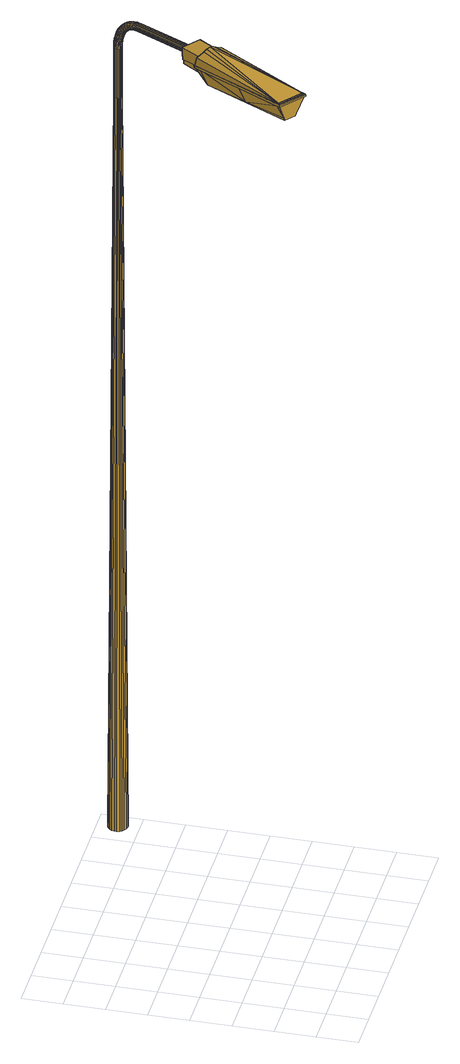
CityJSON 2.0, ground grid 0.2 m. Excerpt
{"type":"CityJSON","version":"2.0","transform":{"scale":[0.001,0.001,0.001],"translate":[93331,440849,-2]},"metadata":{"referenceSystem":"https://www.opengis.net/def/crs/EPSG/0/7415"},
"CityObjects":{
"cityfurniture1":{"type":"CityFurniture","attributes":{"Lichtpunttype":"Straatverlichting","Brondatum":"12-06-2019","Buurt_nummer":"62","Masttype":"MAST 6M LPH 6M ST VERJ D89 B1","Lamptype":"SON PRO E 50W E27","Buurtnaam":"Hillegersberg Noord","Nummer":"1","Geplaatst_op":"01-01-1998","Wijknummer":"6","Nivo":"0","Datum_laatste_mutatie":"07-06-2019","Straatnaam":"Plaszicht","Thema":"Lichtmasten","Beheerobject":"88528/OVL-001","Armatuurtype":"490 SGS 203 1X SON 50W <NB>","Objecthoogte":"6","Klasse":"Tertiaire weg","Wijknaam":"Hillegersberg-Schiebroek","class":"Paal","function":"Lichtmast"},"geometry":[{"type":"MultiSurface","lod":"2","boundaries":[[[0,1,2,3,4,5]],[[6,7,8,9,10,11]],[[12,13,14,15,16,17]],[[18,19,20,21,22,23]],[[16,15,14,24,25,26]],[[11,10,9,27,28,29]],[[30,31,20,19,18,32]],[[23,22,21,33,34,35]],[[36,37,38,39]],[[40,41,42,31,30,32]],[[43,44,45,46,47,48]],[[14,49,50,24]],[[51,52,53,54]],[[55,56,45,44,43,57]],[[20,58,59,21]],[[49,60,61,50]],[[62,48,52,51]],[[26,25,24,2,1,0]],[[63,64,65,8,7,6]],[[9,66,67,27]],[[68,69,56,55,57,70]],[[71,5,72,73]],[[74,75,76,66]],[[61,77,78,79]],[[77,80,81,78]],[[82,71,73,83]],[[46,84,36,85]],[[37,82,83,38]],[[48,47,46,85,86,52]],[[80,6,11,81]],[[8,74,66,9]],[[87,88,89,90]],[[50,61,79,91]],[[85,36,39,92]],[[93,94,95,96]],[[97,98,99,100]],[[60,101,77,61]],[[102,23,35,103]],[[75,87,90,76]],[[24,50,91,2]],[[96,95,104,105]],[[59,96,105,106]],[[107,16,26,108]],[[109,63,6,80]],[[21,59,106,33]],[[95,51,54,104]],[[110,111,112,113]],[[88,32,18,89]],[[81,11,29,114]],[[98,115,116,99]],[[2,91,117,3]],[[94,62,51,95]],[[79,78,118,119]],[[52,86,85,92,120,53]],[[76,90,111,110]],[[27,67,121,122]],[[67,110,113,121]],[[66,76,110,67]],[[111,102,103,112]],[[123,124,125,126]],[[127,128,71,82]],[[90,89,102,111]],[[91,79,119,117]],[[115,107,108,116]],[[129,130,131,132]],[[58,93,96,59]],[[133,134,135,136]],[[124,137,138,125]],[[139,17,16,107]],[[84,140,37,36]],[[140,127,82,37]],[[101,109,80,77]],[[141,142,40,143]],[[144,141,143,145]],[[146,147,148,149]],[[13,150,49,14]],[[151,152,142,141]],[[136,135,153,154]],[[78,81,114,118]],[[89,18,23,102]],[[128,0,5,71]],[[135,144,145,153]],[[155,156,157,158]],[[159,160,98,97]],[[161,151,141,144]],[[162,57,43,163]],[[164,165,94,93]],[[147,166,167,148]],[[168,169,170,171]],[[31,172,58,20]],[[145,143,88,87]],[[56,97,100,45]],[[150,173,60,49]],[[132,131,174,175]],[[154,153,75,74]],[[176,177,123,178]],[[171,170,165,164]],[[156,179,180,157]],[[163,43,48,62]],[[153,145,87,75]],[[169,181,162,170]],[[166,155,158,167]],[[181,70,57,162]],[[182,168,171,183]],[[45,100,84,46]],[[184,133,136,185]],[[173,186,101,60]],[[186,187,109,101]],[[188,139,107,115]],[[42,183,172,31]],[[170,162,163,165]],[[116,108,128,127]],[[108,26,0,128]],[[99,116,127,140]],[[165,163,62,94]],[[69,159,97,56]],[[160,188,115,98]],[[143,40,32,88]],[[172,164,93,58]],[[187,189,63,109]],[[65,154,74,8]],[[183,171,164,172]],[[100,99,140,84]],[[190,191,192,193]],[[194,195,196,197]],[[198,199,200,201]],[[177,202,124,123]],[[203,204,168,182]],[[205,206,207,208,209,210]],[[211,212,202,177]],[[213,214,215,216]],[[217,210,209,218]],[[219,220,221,222]],[[223,213,216,224]],[[225,190,193,226]],[[220,227,228,221]],[[227,229,230,228]],[[231,232,155,166]],[[206,223,224,207]],[[233,203,182,234]],[[235,236,237,238]],[[239,240,241,242]],[[202,243,137,124]],[[191,194,197,192]],[[195,244,245,196]],[[246,231,166,147]],[[175,174,70,181]],[[245,247,201,248,249,250]],[[179,251,252,253,254,180]],[[152,255,233,234,256,142]],[[257,239,242,258]],[[214,235,238,215]],[[259,198,201,247,245,244]],[[260,261,184,185,262,189]],[[263,226,264,265,266,267]],[[268,211,177,176]],[[269,246,147,146]],[[270,267,266,243]],[[212,270,243,202]],[[271,268,176,252]],[[272,273,233,255,152,274]],[[275,276,277,184,261,260]],[[278,175,181,169]],[[279,280,179,156]],[[234,182,183,42]],[[281,271,252,251,179,280]],[[282,283,130,129]],[[256,234,42,41,40,142]],[[284,282,129,285]],[[126,125,186,173]],[[137,275,260,138]],[[232,279,156,155]],[[204,278,169,168]],[[243,266,275,137]],[[286,287,288,289]],[[290,291,159,69]],[[265,264,277,276,275,266]],[[292,274,152,151]],[[293,294,13,12,17,295]],[[192,197,296,287]],[[297,292,151,161]],[[296,298,292,297]],[[277,289,133,184]],[[226,193,286,264]],[[287,296,297,288]],[[197,196,298,296]],[[196,245,250,298]],[[193,192,287,286]],[[298,250,274,292]],[[291,299,160,159]],[[264,286,289,277]],[[289,288,134,133]],[[149,148,291,290]],[[273,300,203,233]],[[125,138,187,186]],[[157,180,295,301]],[[302,301,139,188]],[[158,157,301,302]],[[167,158,302,299]],[[288,297,161,134]],[[262,185,65,64,63,189]],[[134,161,144,135]],[[138,260,189,187]],[[185,136,154,65]],[[299,302,188,160]],[[301,295,17,139]],[[148,167,299,291]],[[303,126,173,150]],[[304,285,305,306]],[[305,132,175,278]],[[249,248,273,272,274,250]],[[300,306,204,203]],[[200,307,304,308]],[[178,123,126,303]],[[201,200,308,248]],[[294,303,150,13]],[[252,176,178,253]],[[248,308,300,273]],[[254,253,294,293,295,180]],[[307,284,285,304]],[[285,129,132,305]],[[309,217,218,310]],[[253,178,303,294]],[[308,304,306,300]],[[306,305,278,204]],[[117,119,311,312]],[[29,28,27,122,313,314]],[[53,120,92,315,316,317]],[[314,313,122,318,319,320]],[[3,117,312,321]],[[258,242,270,212]],[[112,103,322,323]],[[54,53,317,324]],[[113,112,323,325]],[[104,54,324,326]],[[106,105,327,328]],[[242,241,267,270]],[[329,257,258,330]],[[5,4,3,321,331,72]],[[105,104,326,327]],[[35,34,33,332,333,334]],[[103,35,334,322]],[[33,106,328,332]],[[229,335,336,230]],[[337,225,226,263,267,241]],[[216,215,338,339]],[[340,341,231,246]],[[341,342,232,231]],[[39,38,343,344]],[[338,345,282,284]],[[342,346,279,232]],[[224,216,339,199]],[[38,83,347,343]],[[207,224,199,198]],[[222,221,340,348]],[[92,39,344,315]],[[83,73,349,347]],[[350,351,352,353,354,355]],[[336,355,354,346]],[[353,352,271,281,280,354]],[[346,354,280,279]],[[345,356,283,282]],[[215,238,345,338]],[[221,228,341,340]],[[238,237,356,345]],[[72,331,321,357,358,359]],[[352,360,268,271]],[[351,361,360,352]],[[362,309,310,363]],[[335,364,355,336]],[[360,330,211,268]],[[330,258,212,211]],[[228,230,342,341]],[[365,146,149,366,131,130]],[[208,207,198,259,244,209]],[[361,329,330,360]],[[367,368,369,370]],[[368,362,363,369]],[[230,336,346,342]],[[218,209,244,195]],[[371,219,222,372,237,236]],[[372,222,348,373,356,237]],[[374,375,239,257]],[[376,374,257,329]],[[240,377,370,225,337,241]],[[339,338,284,307]],[[363,310,194,191]],[[375,378,240,239]],[[379,376,329,361]],[[348,340,246,269]],[[366,149,290,380,174,131]],[[369,363,191,190]],[[310,218,195,194]],[[378,381,367,370,377,240]],[[380,290,69,68,70,174]],[[364,382,383,351,350,355]],[[383,379,361,351]],[[370,369,190,225]],[[199,339,307,200]],[[384,220,219,385]],[[385,219,371,236,386,387]],[[318,388,325,323,322,334,333,332,328,327,326,324,317,316,315,344,343,347,349,359,358,357,389,390,391,392,320,319]],[[311,393,391,390]],[[312,311,390,389]],[[386,236,235,394]],[[356,373,348,269,395,283]],[[393,396,392,391]],[[397,398,399,206,205,210]],[[400,397,210,217]],[[395,269,146,365,130,283]],[[401,229,227,402]],[[403,404,400,405]],[[404,400,217,309]],[[406,385,384,407]],[[376,379,408,409]],[[402,227,220,384]],[[410,411,214,213]],[[399,412,223,206]],[[412,410,213,223]],[[413,414,415,416]],[[394,235,214,411]],[[417,362,368,418]],[[419,418,417,420]],[[335,229,401,421]],[[404,309,362,417]],[[411,410,412,399,398,397,400,404,417,418,422,423,424,415,414,409,408,425,426,427,421,401,402,384,385,387,386,394]],[[364,335,421,427]],[[416,415,424,428]],[[424,378,375,415]],[[383,382,364,427,426,425]],[[422,367,381,378,424,423]],[[415,375,374,414]],[[374,376,409,414]],[[424,423,429,428]],[[430,429,423,422]],[[418,368,367,422]],[[379,383,425,408]],[[431,427,426,425,432,433]],[[434,399,412,435]],[[407,384,402,436]],[[432,425,408,437]],[[438,409,414,413]],[[420,417,404,403]],[[439,401,421,440]],[[440,421,427,431]],[[435,412,410,441]],[[442,411,394,443]],[[437,408,409,438]],[[441,410,411,442]],[[405,400,397,444]],[[406,445,446,386,387,385]],[[436,402,401,439]],[[443,394,386,446]],[[434,447,444,397,398,399]],[[430,422,418,419]],[[122,121,388,318]],[[121,113,325,388]],[[114,29,314,396]],[[73,72,359,349]],[[118,114,396,393]],[[321,312,389,357]],[[119,118,393,311]],[[396,314,320,392]],[[448,449,450,451]],[[452,453,454,455]],[[456,457,458]],[[459,460,461]],[[462,463,464]],[[465,466,467]],[[451,450,468,469]],[[470,452,455,471]],[[472,473,474,475]],[[476,470,477,478,479]],[[480,481,482,483]],[[484,458,485,472,473,486,487,488,489]],[[490,475,474,491,492,493,469,468,494,495,496]],[[485,472,475,490]],[[497,498,499,478,477,500]],[[476,501,502,503,488,487,486,473,472,485,456,453,452,470]],[[487,488,504,493,492]],[[466,459,505,506,507]],[[466,508,509]],[[459,462,449,448]],[[501,510,502]],[[465,511,512]],[[513,465,512,514,462,464,515]],[[516,517,497,498]],[[518,462,514]],[[453,456,519,454]],[[473,486,491,474]],[[459,448,451,505]],[[503,510,489]],[[489,520,521,510]],[[456,485,490,496,519]],[[470,471,500,477]],[[498,516,522,499]],[[448,459,466,467,449]],[[466,465,513,515,464,462,459]],[[482,473,486,483]],[[489,503,488]],[[523,466,508]],[[521,501,476]],[[466,509,459]],[[460,459,466]],[[452,457,453]],[[510,501,521]],[[502,501,524,525]],[[463,461,460,523,508,509]],[[510,503,502]],[[503,502,525,526]],[[466,465,508]],[[459,463,462]],[[527,452,470]],[[508,465,513]],[[528,458,457,527]],[[498,497,529,507,506,499]],[[460,466,523]],[[463,459,509]],[[457,452,527]],[[458,456,485]],[[512,514,518,487,486,473,472,511]],[[459,461,463]],[[471,455,454,519,496,495,529,497,517,497,500]],[[462,464,515,513,465,467,449]],[[486,487,492,491]],[[449,467,494,468,450]],[[528,520,489,484,458]],[[467,466,507,529,495,494]],[[488,503,526,504]],[[520,528,527,470,476,521]],[[463,509,508,513,515,464]],[[457,456,453]],[[451,469,493,504,526,525,524,479,478,499,522,499,506,505]],[[501,476,479,524]],[[530,531,532,533]],[[533,534,535,532]],[[536,537,538,533,532,539]],[[538,540,534,533]],[[541,542,543,544,540,538,537]],[[545,531,530,546]],[[547,548,549,536,539,550,551]],[[532,535,550,539]],[[541,549,548,542]],[[532,531,545,552,553,535]],[[537,536,549,541]],[[554,555,546,530,533,534]]]}]}
},
"vertices":[
[1269,1202,4538],[1270,1202,4541],[1270,1203,4543],[1257,1187,4551],[1257,1186,4548],[1257,1186,4546],[1277,1234,4549],[1276,1236,4549],[1273,1238,4550],[1260,1220,4561],[1262,1219,4560],[1264,1217,4560],[1302,1244,4505],[1304,1246,4507],[1293,1232,4521],[1293,1231,4519],[1291,1230,4517],[1302,1243,4503],[1242,1228,4547],[1241,1228,4545],[1240,1227,4543],[1227,1210,4551],[1228,1211,4553],[1228,1211,4555],[1282,1218,4533],[1281,1217,4531],[1281,1217,4529],[1246,1203,4569],[1248,1201,4569],[1249,1199,4568],[1253,1242,4535],[1252,1242,4533],[1254,1244,4537],[1214,1194,4556],[1214,1194,4558],[1215,1195,4561],[1243,1191,4533],[1247,1188,4535],[1235,1173,4539],[1231,1176,4537],[1265,1258,4525],[1265,1257,4523],[1263,1256,4521],[1258,1226,4517],[1259,1223,4517],[1261,1222,4516],[1250,1209,4525],[1249,1210,4526],[1246,1212,4526],[1295,1235,4525],[1284,1221,4537],[1231,1201,4535],[1235,1198,4533],[1223,1182,4537],[1219,1185,4539],[1270,1237,4506],[1271,1235,4505],[1267,1239,4506],[1239,1225,4538],[1227,1210,4546],[1295,1238,4529],[1284,1223,4541],[1243,1216,4528],[1289,1250,4536],[1288,1252,4536],[1286,1253,4536],[1256,1224,4560],[1241,1206,4568],[1279,1248,4493],[1281,1247,4493],[1277,1250,4493],[1254,1186,4541],[1244,1169,4551],[1241,1170,4546],[1269,1240,4549],[1264,1242,4547],[1251,1226,4558],[1282,1227,4545],[1269,1210,4555],[1271,1207,4552],[1280,1230,4547],[1267,1214,4558],[1251,1187,4537],[1238,1171,4542],[1254,1206,4526],[1239,1194,4532],[1237,1195,4532],[1260,1244,4545],[1257,1244,4541],[1244,1228,4552],[1247,1228,4555],[1271,1205,4547],[1227,1179,4537],[1239,1222,4534],[1241,1219,4530],[1229,1204,4537],[1227,1207,4541],[1275,1232,4506],[1280,1230,4507],[1270,1217,4519],[1265,1220,4517],[1294,1242,4532],[1231,1211,4560],[1217,1194,4565],[1216,1188,4542],[1215,1191,4546],[1214,1193,4551],[1288,1229,4513],[1277,1215,4525],[1292,1246,4534],[1238,1209,4567],[1234,1210,4564],[1220,1193,4569],[1223,1191,4572],[1253,1196,4567],[1284,1229,4510],[1274,1216,4521],[1258,1188,4555],[1256,1193,4564],[1257,1190,4560],[1225,1180,4537],[1228,1188,4574],[1232,1185,4575],[1324,1275,4478],[1324,1279,4481],[1315,1268,4499],[1316,1264,4497],[1263,1202,4530],[1266,1201,4534],[1296,1282,4447],[1298,1278,4446],[1292,1270,4463],[1290,1275,4464],[1303,1283,4503],[1298,1286,4501],[1288,1273,4519],[1293,1271,4520],[1323,1284,4482],[1314,1273,4501],[1298,1241,4500],[1259,1203,4528],[1280,1273,4514],[1276,1272,4510],[1269,1259,4529],[1283,1273,4517],[1272,1259,4532],[1302,1275,4446],[1306,1272,4446],[1300,1264,4463],[1296,1267,4463],[1306,1248,4510],[1289,1285,4497],[1286,1284,4494],[1277,1258,4534],[1281,1256,4536],[1316,1270,4448],[1321,1270,4450],[1314,1263,4468],[1310,1262,4466],[1285,1244,4493],[1289,1242,4495],[1293,1286,4499],[1264,1242,4507],[1254,1230,4519],[1251,1237,4525],[1252,1233,4521],[1311,1270,4447],[1305,1262,4464],[1271,1262,4500],[1272,1259,4497],[1262,1246,4510],[1261,1250,4513],[1251,1240,4529],[1306,1252,4514],[1285,1261,4479],[1282,1265,4480],[1330,1279,4456],[1331,1284,4458],[1323,1271,4476],[1325,1272,4452],[1319,1264,4470],[1273,1254,4495],[1272,1267,4503],[1261,1253,4517],[1307,1281,4503],[1297,1268,4521],[1305,1256,4517],[1304,1261,4519],[1294,1242,4497],[1301,1265,4520],[1329,1317,4417],[1324,1319,4417],[1320,1313,4440],[1325,1312,4440],[1319,1319,4416],[1314,1317,4415],[1311,1313,4437],[1315,1313,4439],[1307,1312,4413],[1304,1308,4412],[1300,1303,4432],[1303,1306,4434],[1331,1289,4460],[1281,1278,4488],[1280,1274,4485],[1312,1317,4370],[1310,1315,4370],[1310,1315,4391],[1311,1316,4392],[1312,1318,4392],[1313,1319,4370],[1337,1292,4437],[1337,1296,4439],[1306,1306,4369],[1306,1301,4369],[1305,1301,4390],[1305,1306,4390],[1318,1321,4370],[1317,1321,4393],[1313,1288,4369],[1317,1286,4369],[1317,1285,4389],[1312,1287,4389],[1307,1312,4370],[1307,1311,4391],[1334,1315,4417],[1330,1309,4441],[1323,1284,4369],[1322,1283,4390],[1328,1284,4369],[1327,1283,4390],[1316,1276,4428],[1321,1276,4429],[1283,1281,4491],[1274,1269,4507],[1307,1297,4369],[1310,1292,4369],[1309,1291,4389],[1306,1296,4390],[1342,1309,4393],[1340,1314,4394],[1337,1311,4417],[1340,1306,4417],[1330,1294,4462],[1310,1315,4414],[1306,1310,4436],[1311,1278,4428],[1305,1308,4435],[1298,1300,4454],[1299,1301,4455],[1300,1303,4456],[1327,1275,4453],[1328,1276,4454],[1321,1268,4473],[1320,1266,4472],[1284,1283,4492],[1275,1271,4509],[1344,1304,4393],[1341,1301,4416],[1309,1313,4414],[1311,1277,4503],[1310,1279,4503],[1299,1266,4520],[1331,1307,4441],[1323,1301,4463],[1326,1300,4463],[1327,1298,4462],[1333,1305,4440],[1336,1286,4436],[1307,1280,4427],[1336,1301,4440],[1333,1283,4434],[1292,1293,4475],[1291,1291,4473],[1294,1294,4476],[1320,1289,4483],[1318,1290,4484],[1316,1292,4484],[1280,1269,4482],[1326,1277,4431],[1330,1279,4432],[1332,1281,4433],[1301,1289,4428],[1303,1284,4428],[1299,1294,4429],[1294,1287,4448],[1320,1304,4462],[1314,1306,4462],[1307,1297,4482],[1312,1295,4483],[1289,1257,4478],[1293,1255,4479],[1298,1296,4478],[1312,1256,4489],[1313,1257,4491],[1310,1254,4488],[1309,1306,4460],[1302,1297,4481],[1305,1305,4458],[1298,1253,4480],[1289,1288,4470],[1307,1253,4485],[1302,1252,4482],[1315,1261,4494],[1294,1291,4450],[1288,1279,4466],[1288,1284,4468],[1299,1298,4431],[1295,1296,4452],[1322,1323,4370],[1322,1322,4393],[1244,1173,4565],[1245,1171,4561],[1234,1183,4574],[1236,1182,4574],[859,713,4646],[857,714,4646],[855,716,4646],[863,718,4684],[866,716,4683],[867,715,4683],[1244,1170,4556],[849,727,4674],[852,726,4678],[851,719,4648],[855,723,4681],[849,722,4651],[847,725,4655],[846,727,4660],[1344,1299,4393],[1341,1296,4415],[1244,1169,4553],[846,727,4665],[846,727,4667],[846,727,4670],[1332,1285,4369],[1332,1285,4390],[1336,1312,4417],[1303,1297,4410],[1303,1302,4411],[1315,1283,4409],[1320,1280,4409],[1325,1280,4410],[867,706,4648],[863,709,4646],[1304,1293,4409],[1329,1281,4411],[870,705,4651],[1310,1285,4409],[873,704,4655],[1338,1289,4391],[1340,1291,4391],[1337,1288,4413],[1335,1286,4412],[1334,1284,4412],[1336,1287,4391],[1307,1289,4409],[876,703,4665],[876,703,4662],[876,703,4660],[1340,1292,4414],[1342,1294,4392],[1327,1322,4370],[1327,1322,4393],[1337,1288,4370],[1301,1276,4446],[1295,1268,4463],[1337,1319,4370],[1333,1321,4370],[1332,1320,4394],[1336,1318,4394],[1312,1290,4369],[1311,1289,4389],[1309,1286,4409],[1344,1305,4370],[1343,1310,4370],[1344,1300,4370],[1338,1315,4394],[1340,1315,4370],[1343,1296,4370],[1287,1259,4479],[1339,1317,4370],[1338,1290,4370],[1340,1292,4370],[1317,1286,4099],[1313,1288,4099],[1310,1292,4099],[1312,1290,4099],[859,721,4683],[876,704,4670],[875,706,4674],[874,709,4678],[870,711,4681],[1242,1176,4569],[1307,1297,4099],[1306,1282,4428],[1239,1178,4572],[1313,1319,4099],[1312,1317,4099],[1310,1315,4099],[1318,1321,4099],[1328,1284,4099],[1323,1284,4099],[1319,1351,73],[1322,1323,4099],[1308,1348,73],[1296,1266,73],[1306,1260,73],[1343,1296,4099],[1344,1300,4099],[1306,1306,4099],[1306,1301,4099],[1307,1312,4099],[1372,1309,73],[1344,1305,4099],[1343,1310,4099],[1370,1321,73],[1327,1322,4099],[1333,1321,4099],[1344,1347,73],[1332,1351,73],[1332,1285,4099],[1337,1319,4099],[1339,1317,4099],[1340,1315,4099],[1340,1292,4099],[1338,1290,4099],[1337,1288,4099],[1363,1332,73],[1359,1337,73],[1354,1341,73],[1353,1265,73],[1363,1274,73],[1358,1270,73],[1288,1333,73],[1281,1322,73],[1319,1257,73],[1369,1285,73],[1372,1297,73],[1331,1256,73],[1343,1259,73],[1278,1310,73],[1278,1298,73],[1281,1286,73],[1297,1342,73],[1291,1271,73],[1287,1275,73],[1292,1338,73],[831,795,4643],[857,828,4636],[854,830,4636],[829,797,4643],[592,258,4727],[769,482,4679],[772,479,4679],[595,256,4727],[945,705,4631],[735,498,4592],[911,721,4539],[466,332,4743],[898,764,4721],[885,777,4715],[848,817,4684],[873,790,4704],[876,794,4684],[962,727,4684],[580,242,4743],[971,738,4636],[856,832,4636],[856,831,4632],[579,242,4731],[582,239,4731],[953,748,4625],[951,749,4625],[954,752,4624],[955,751,4624],[465,331,4731],[577,239,4731],[460,330,4731],[463,333,4731],[870,809,4590],[950,747,4590],[950,748,4603],[871,810,4603],[882,744,4539],[969,735,4625],[872,812,4625],[870,814,4625],[855,825,4625],[854,766,4539],[971,739,4624],[875,815,4624],[872,817,4624],[855,830,4624],[972,740,4636],[976,738,4636],[974,736,4624],[580,237,4739],[463,329,4739],[461,331,4739],[580,236,4731],[478,348,4727],[655,572,4679],[831,795,4631],[852,827,4625],[463,334,4743],[462,332,4743],[578,240,4743],[930,745,4704],[901,768,4704],[678,543,4592],[954,749,4640],[956,752,4677],[934,749,4684],[873,817,4677],[905,772,4684],[465,331,4739],[582,239,4739],[871,815,4640],[948,702,4631],[508,318,4631],[502,320,4645],[463,333,4739],[914,755,4715],[476,350,4727],[652,574,4679],[828,797,4631],[559,275,4645],[556,280,4631],[581,238,4743],[1021,837,4582],[941,900,4582],[943,901,4604],[1022,839,4604],[952,750,4624],[873,812,4624],[942,905,4603],[1025,840,4603],[1024,837,4604],[940,903,4604],[954,749,4624],[1029,844,4666],[955,750,4677],[952,747,4640],[952,746,4625],[869,808,4590],[948,745,4590],[869,813,4640],[872,816,4677],[946,910,4666],[870,814,4624],[869,812,4625],[870,809,4603],[871,810,4625],[950,748,4625],[949,746,4603]
]}
